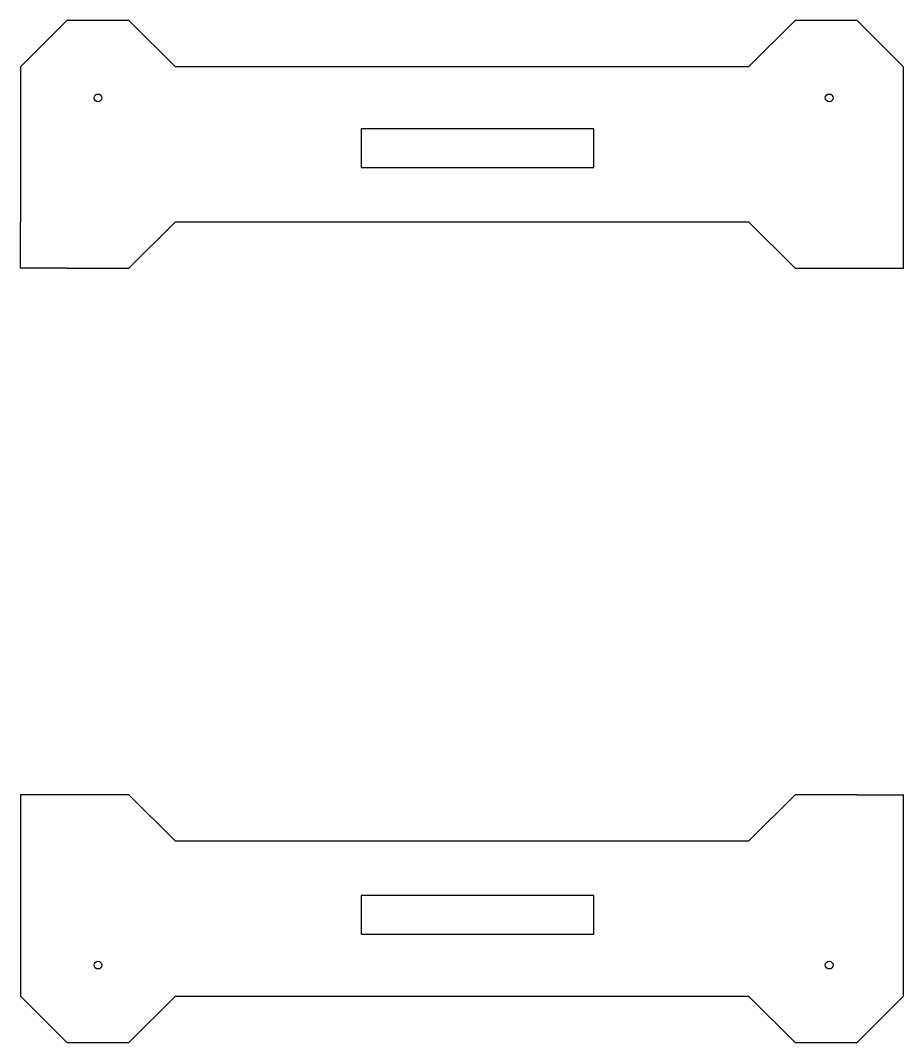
# Model space of a CAD drawing. Extents: x -29.5 to 27.5, y -33 to 33.
import ezdxf

# ---------------------------------------------------------------- set-up
doc = ezdxf.new("R2010")
doc.units = 0
doc.layers.get('0').update_dxf_attribs({"linetype": 'continuous'})

# ---------------------------------------------------------------- blocks, each defined once
blk = doc.blocks.new('SHAPE2DVIEW007')
at = {"color": 0}
for p, q in [((-26.5, 33), (-29.5, 30)), ((-22.5, 33), (-26.5, 33)), ((-19.5, 30), (-22.5, 33)), ((20.5, 33), (17.5, 30)), ((24.5, 33), (20.5, 33)), ((27.5, 30), (24.5, 33)), ((-29.5, 30), (-29.5, 20)), ((17.5, 30), (-19.5, 30)), ((27.5, 20), (27.5, 30)), ((7.5, 26), (-7.5, 26)), ((-7.5, 26), (-7.5, 23.5)), ((7.5, 23.5), (7.5, 26)), ((-7.5, 23.5), (7.5, 23.5)), ((-29.5, 17), (-29.5, 20)), ((-22.5, 17), (-19.5, 20)), ((-19.5, 20), (17.5, 20)), ((17.5, 20), (20.5, 17)), ((27.5, 17), (27.5, 20)), ((-26.5, 17), (-29.5, 17)), ((-26.5, 17), (-22.5, 17)), ((20.5, 17), (24.5, 17)), ((24.5, 17), (27.5, 17)), ((-26.5, -17), (-29.5, -17)), ((-29.5, -17), (-29.5, -20)), ((-22.5, -17), (-26.5, -17)), ((-19.5, -20), (-22.5, -17)), ((20.5, -17), (17.5, -20)), ((24.5, -17), (20.5, -17)), ((24.5, -17), (27.5, -17)), ((27.5, -20), (27.5, -17)), ((-29.5, -20), (-29.5, -30)), ((17.5, -20), (-19.5, -20)), ((27.5, -30), (27.5, -20)), ((7.5, -23.5), (-7.5, -23.5)), ((-7.5, -23.5), (-7.5, -26)), ((7.5, -26), (7.5, -23.5)), ((-7.5, -26), (7.5, -26)), ((-29.5, -30), (-26.5, -33)), ((-22.5, -33), (-19.5, -30)), ((-19.5, -30), (17.5, -30)), ((17.5, -30), (20.5, -33)), ((24.5, -33), (27.5, -30)), ((-26.5, -33), (-22.5, -33)), ((20.5, -33), (24.5, -33))]:
    blk.add_line(p, q, dxfattribs=at)
for centre in [(-24.5, 28), (22.7, 28), (-24.5, -28), (22.7, -28)]:
    blk.add_circle(centre, 0.25, dxfattribs=at)

msp = doc.modelspace()

# ---------------------------------------------------------------- block references
at = {"color": 0}
msp.add_blockref('SHAPE2DVIEW007', (0, 0), dxfattribs=at)

doc.saveas('drawing.dxf')
